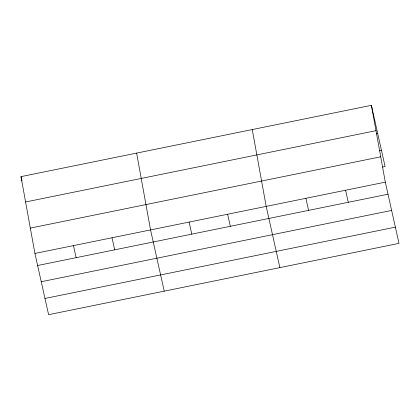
<?xml version="1.0" encoding="UTF-8"?>
<svg xmlns="http://www.w3.org/2000/svg" width="420" height="420" viewBox="0 0 420 420"><rect width="100%" height="100%" fill="white"/><g stroke="black" fill="none" stroke-linecap="round" stroke-linejoin="round"><path stroke-width="0.63" d="M371.395 105.32L385.313 182.149L399 243.374L48.605 314.68L34.918 253.454L21 176.626L371.395 105.32L385.082 166.546L382.52 167.071M25.594 201.978L375.989 130.673M376.441 133.864L377.722 133.607M379.533 150.712L381.455 150.323M30.324 228.102L380.719 156.797M34.918 253.454L385.313 182.149M37.611 265.514L388.012 194.208M41.239 281.736L391.634 210.43M44.977 298.457L395.372 227.152M345.602 190.228L348.296 202.288M305.891 198.308L308.584 210.368M279.867 267.619L266.18 206.393L252.263 129.565M227.635 214.237L230.333 226.296M189.089 222.08L191.788 234.14M164.236 291.149L150.549 229.924L136.631 153.095M112.004 237.767L114.702 249.827M73.463 245.611L76.157 257.67M21 176.626L21.992 181.067"/></g></svg>
